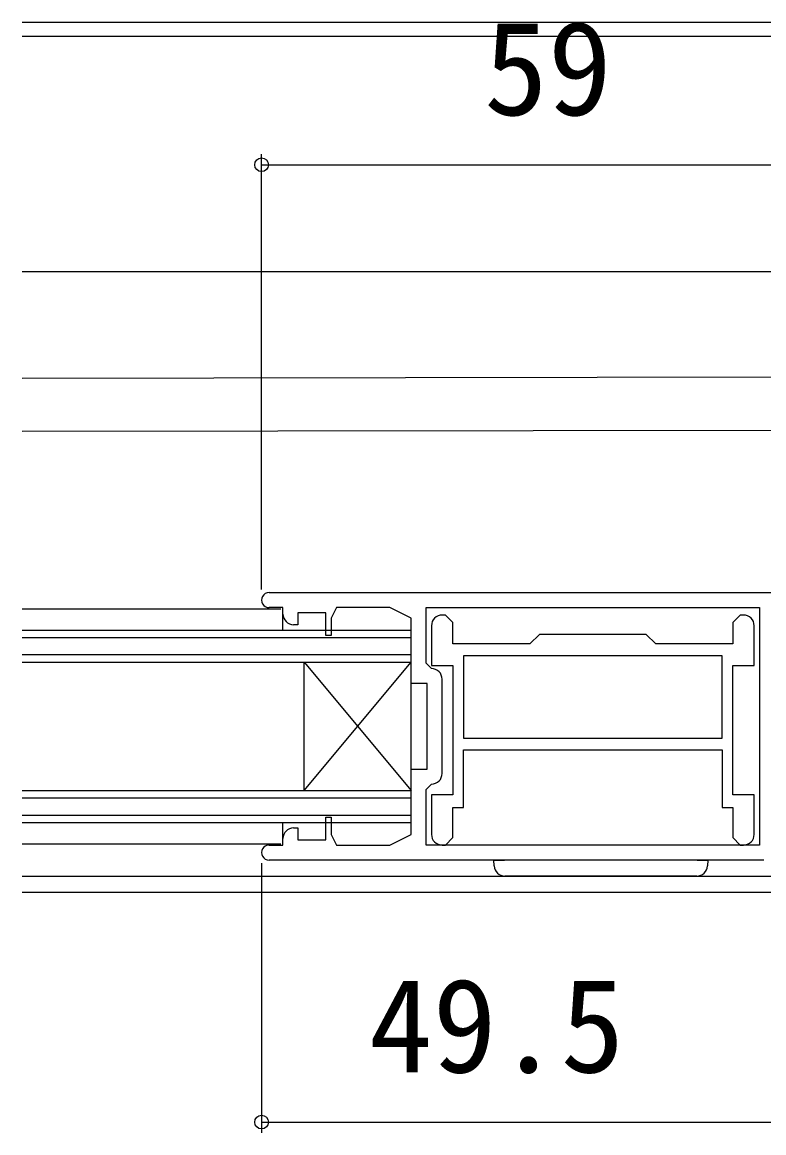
# Model space of a CAD drawing. Units: millimetres, scale not verified. Extents: x -525 to 525, y -780 to 776.
# Drawn here: x 218.6 to 288, y 137.6 to 241.4 of the extents above; entities that cross this region are included whole.
import ezdxf
from ezdxf.enums import TextEntityAlignment as Align

# ---------------------------------------------------------------- set-up
doc = ezdxf.new("R2010")
doc.units = ezdxf.units.MM
doc.header["$LTSCALE"] = 4
for name, color, linetype in [('0-2_YKK_11', 7, 'Continuous'), ('0-3_YKK_12', 2, 'Continuous'), ('0-4_YKK_13', 4, 'Continuous'), ('0-6_YKK_D', 6, 'Continuous')]:
    doc.layers.add(name, color=color, linetype=linetype)
doc.styles.add('ＭＳ ゴシック', font='')
doc.styles.get('ＭＳ ゴシック').set_extended_font_data('MS Gothic')

msp = doc.modelspace()

# ---------------------------------------------------------------- linework, layer by layer
at = {"layer": '0-2_YKK_11'}
for p, q in [((257.9, 171.201), (257.9, 180.001)), ((288, 163.101), (241.7, 163.101))]:
    msp.add_line(p, q, dxfattribs=at)
for points in [[(241.7, 188.101), (299, 188.101), (300, 187.101), (300, 184.001), (298.2, 182.201), (297.6, 182.201), (297.6, 183.301), (289, 183.301), (289, 169.501), (291, 168.501), (297.6, 168.501), (297.6, 169.601), (298.2, 169.601), (299, 168.801), (299, 168.101)], [(243, 186.101), (243, 186.701), (241.7, 186.701)], [(244, 166.101), (244.4, 166.101), (244.4, 165.001), (247, 165.001), (247, 167.101), (247.5, 167.101), (247.5, 165.501), (248, 164.501), (253, 164.501), (255, 165.501), (255, 171.601), (256.5, 171.601), (256.5, 179.601), (255, 179.601), (255, 185.701), (253, 186.701), (248, 186.701), (247.5, 185.701), (247.5, 184.101), (247, 184.101), (247, 186.201), (244.4, 186.201), (244.4, 185.101), (244, 185.101)], [(256.4, 186.701), (287.6, 186.701), (287.6, 164.501), (256.4, 164.501), (256.4, 169.701), (256.9, 170.201)], [(256.9, 181.001), (256.4, 181.501), (256.4, 186.701)], [(286.1, 186.001), (285.8, 186.001), (285.1, 185.301), (285.1, 183.301), (277.9, 183.301), (277, 184.201), (267, 184.201), (266.1, 183.301), (258.9, 183.301), (258.9, 185.301), (258.2, 186.001), (257.9, 186.001)], [(256.9, 185.001), (256.9, 181.301), (258.9, 181.301), (258.9, 169.201), (256.9, 169.201), (256.9, 165.501)], [(287.1, 165.501), (287.1, 169.201), (285.1, 169.201), (285.1, 181.301), (287.1, 181.301), (287.1, 185.001)], [(257.9, 164.501), (258.2, 164.501), (258.9, 165.201), (258.9, 168.001), (259.9, 168.001), (259.9, 173.401)], [(259.9, 173.401), (284.1, 173.401), (284.1, 168.001), (285.1, 168.001), (285.1, 165.201), (285.8, 164.501), (286.1, 164.501)], [(241.7, 164.501), (243, 164.501), (243, 165.101)]]:
    msp.add_lwpolyline(points, dxfattribs=at)
msp.add_lwpolyline([(284.1, 182.201), (259.9, 182.201), (259.9, 174.501), (284.1, 174.501)], close=True, dxfattribs=at)
for centre, radius, start, end in [((241.7, 187.401), 0.7, 89.99999, 270.00001), ((244, 186.101), 1, 180.00001, 269.99999), ((257.9, 185.001), 1, 90.00001, 179.99999), ((286.1, 185.001), 1, 0.00001, 89.99999), ((256.9, 180.001), 1, 0.00001, 89.99999), ((256.9, 171.201), 1, 270.00001, 359.99999), ((244, 165.101), 1, 90.00001, 179.99999), ((257.9, 165.501), 1, 180.00001, 269.99999), ((286.1, 165.501), 1, 270.00001, 359.99999), ((241.7, 163.801), 0.7, 89.99999, 270.00001)]:
    msp.add_arc(centre, radius, start, end, dxfattribs=at)
at = {"layer": '0-3_YKK_12'}
for p, q in [((304.799, 241.4), (218.599, 241.4)), ((304.799, 240.1), (218.599, 240.1)), ((300.999, 218.1), (218.599, 218.1)), ((300.999, 208.258), (218.599, 208.134)), ((300.999, 203.273), (218.599, 203.15)), ((218.599, 186.601), (242.8, 186.601)), ((243, 184.601), (243, 186.201)), ((218.599, 184.601), (255, 184.601)), ((218.599, 183.901), (255, 183.901)), ((255, 166.601), (255, 184.601)), ((218.599, 182.301), (255, 182.301)), ((218.599, 181.601), (255, 181.601)), ((245, 169.601), (245, 181.601)), ((245, 169.601), (255, 181.601)), ((245, 181.601), (255, 169.601)), ((218.599, 169.601), (255, 169.601)), ((218.599, 168.901), (255, 168.901)), ((218.599, 167.301), (255, 167.301)), ((218.599, 166.601), (255, 166.601)), ((243, 165.115), (243.001, 166.601)), ((218.599, 164.601), (242.8, 164.601)), ((218.599, 161.6), (300.999, 161.6)), ((218.599, 160.1), (291.075, 160.1))]:
    msp.add_line(p, q, dxfattribs=at)
at = {"layer": '0-4_YKK_13'}
for p, q in [((281.751, 163.101), (282.75, 163.101)), ((282.75, 163.101), (282.721, 162.549)), ((281.722, 161.601), (263.777, 161.601))]:
    msp.add_line(p, q, dxfattribs=at)
msp.add_lwpolyline([(262.779, 162.549), (262.75, 163.101), (263.748, 163.101)], dxfattribs=at)
for centre, start, end in [((263.777, 162.601), 183, 270), ((281.722, 162.601), 270, 357)]:
    msp.add_arc(centre, 1, start, end, dxfattribs=at)
at = {"layer": '0-6_YKK_D'}
for p, q in [((241, 188.401), (241, 229.1)), ((241, 228.1), (300, 228.1)), ((241, 162.801), (241, 137.6)), ((241, 138.6), (290.499, 138.6))]:
    msp.add_line(p, q, dxfattribs=at)
for centre in [(241, 228.1), (241, 138.6)]:
    msp.add_circle(centre, 0.637, dxfattribs=at)

# ---------------------------------------------------------------- texts
at = {"layer": '0-6_YKK_D', "style": 'ＭＳ ゴシック'}
for s, p in [('59', (261.806, 230.1)), ('49.5', (251.022, 140.6))]:
    msp.add_text(s, height=8.798, dxfattribs=at).set_placement(p, align=Align.BOTTOM_LEFT)

doc.saveas('drawing.dxf')
